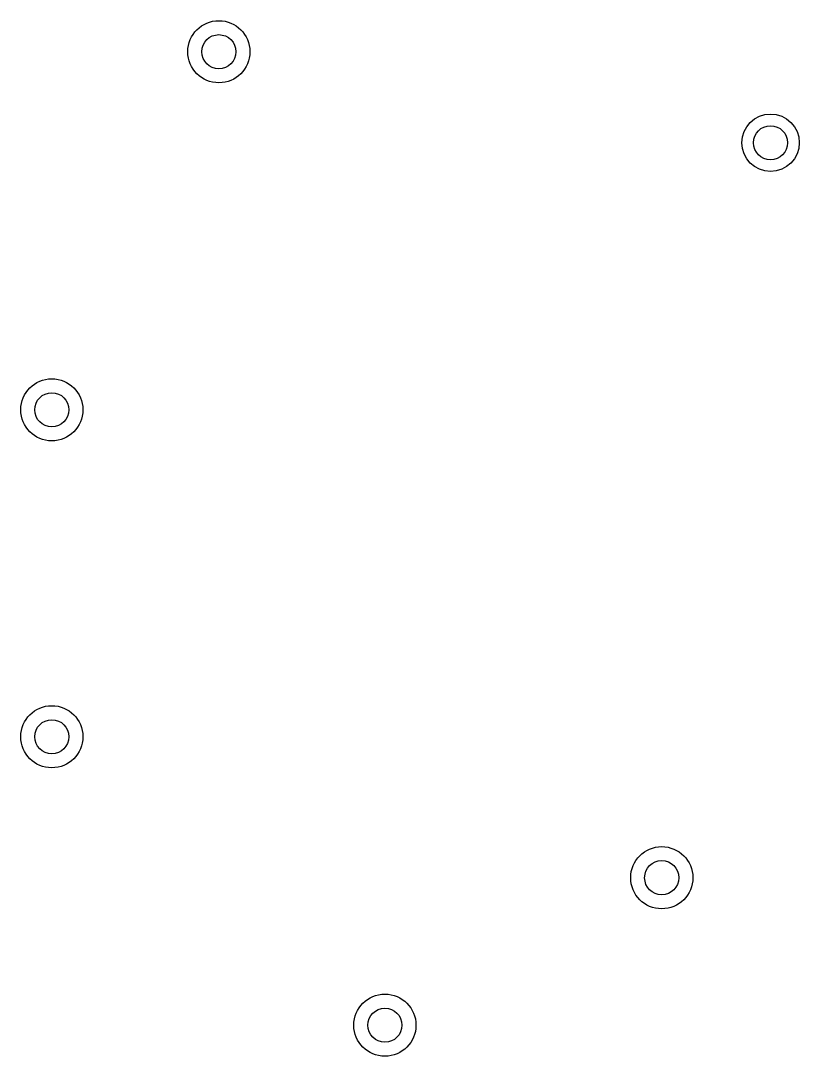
# Model space of a CAD drawing. Header units: millimetres. Extents: x 180 to 280, y -148 to -15.
import ezdxf

# ---------------------------------------------------------------- set-up
doc = ezdxf.new("R2010")
doc.units = ezdxf.units.MM

msp = doc.modelspace()

# ---------------------------------------------------------------- linework, layer by layer
for centre, radius in [((205, -19.08), 4), ((205, -19.08), 2.2), ((276, -30.8), 3.7), ((276, -30.8), 2.2), ((183.5, -65.18), 4), ((183.5, -65.18), 2.2), ((183.5, -107.28), 4), ((183.5, -107.28), 2.2), ((262, -125.43), 4), ((262, -125.43), 2.2), ((226.37, -144.42), 4), ((226.37, -144.42), 2.2)]:
    msp.add_circle(centre, radius)

doc.saveas('drawing.dxf')
